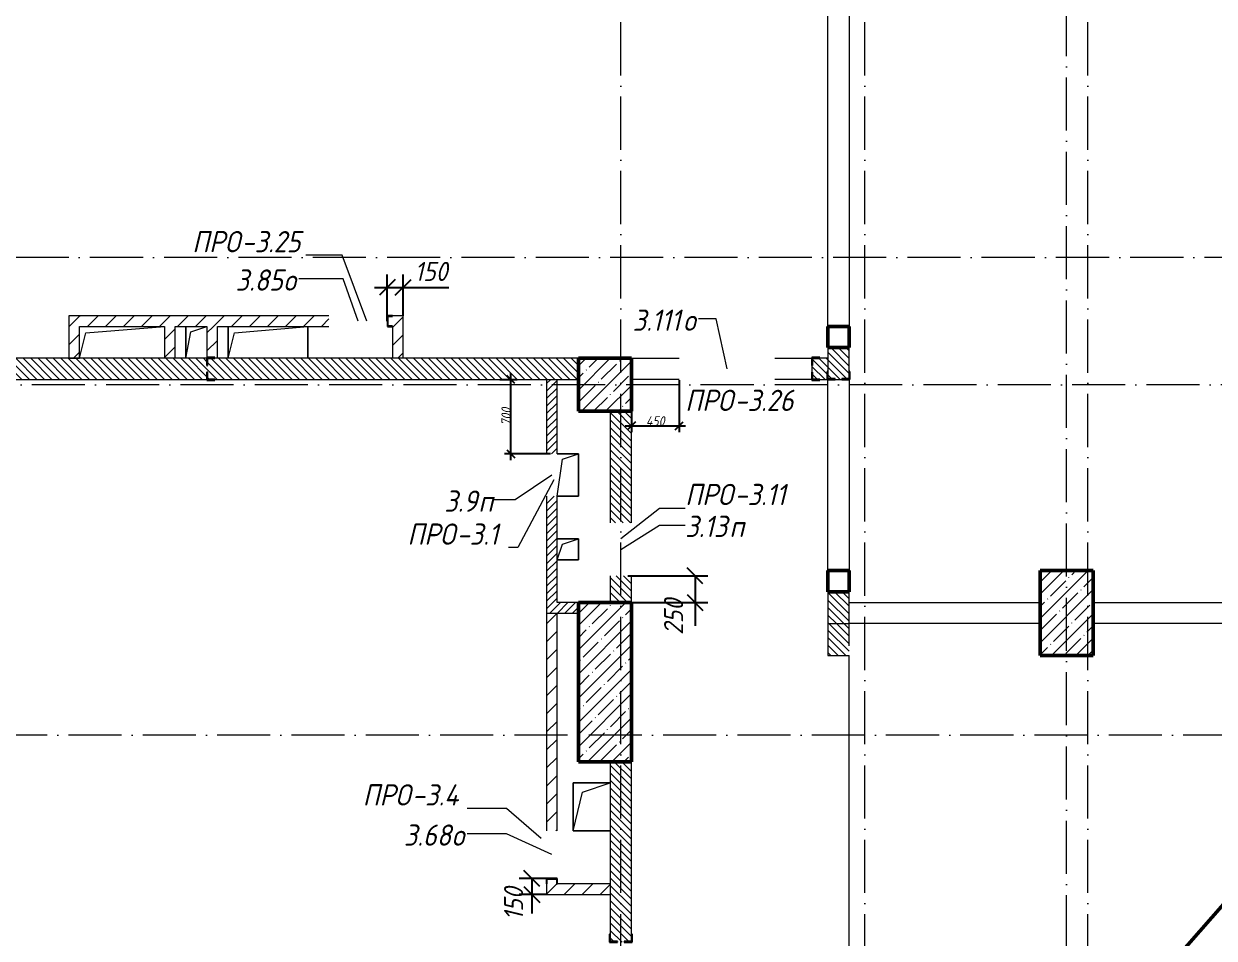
# Model space of a CAD drawing. Header units: millimetres. Extents: x -401725 to 250493, y 305116 to 802890.
# Drawn here: x 144510 to 155725, y 394911 to 403523 of the extents above; entities that cross this region are included whole.
import ezdxf

# ---------------------------------------------------------------- set-up
doc = ezdxf.new("R2010")
doc.units = ezdxf.units.MM
doc.linetypes.add('50_200_ШТРИХ_1Т_ш5_п1_п1_', pattern=[700, 500, -100, 0, -100])
for name, color, linetype, lineweight in [('A-____-____-DIMS', 7, 'Continuous', 9), ('A-DETL-____-OTLN-1', 7, 'Continuous', 50), ('A-FLOR-____-OTLN', 7, 'Continuous', 9), ('A-GENM-____-IDEN', 7, 'Continuous', 9), ('A-GENM-____-MCUT', 7, 'Continuous', 25), ('A-GENM-____-OTLN', 7, 'Continuous', 9), ('A-GENM-____-OTLN-1', 7, 'Continuous', 25), ('A-GLAZ-____-IDEN', 7, 'Continuous', 9), ('A-WALL-____-MCUT', 7, 'Continuous', 13), ('A-WALL-____-MCUT-1', 7, 'Continuous', 9), ('A-WALL-____-PATT-1', 7, 'Continuous', 9), ('A-WALL-FNSH-MCUT-1', 7, 'Continuous', 9), ('I-WALL-____-OTLN', 7, 'Continuous', 9), ('S-COLS-____-MCUT', 7, 'Continuous', 50), ('S-COLS-____-OTLN', 7, 'Continuous', 9), ('S-GRID-____-OTLN-1', 7, '50_200_ШТРИХ_1Т_ш5_п1_п1_', 9)]:
    doc.layers.add(name, color=color, linetype=linetype, lineweight=lineweight)
doc.styles.add('ISOCPEUR_I_10', font='isocpeui.ttf', dxfattribs={"width": 0.9, "height": 180})
doc.styles.add('ISOCPEUR_I_11', font='isocpeui.ttf', dxfattribs={"width": 0.9, "height": 200})
doc.styles.add('ISOCPEUR_I_7', font='isocpeui.ttf', dxfattribs={"width": 0.9, "height": 90})
doc.dimstyles.new('ISO-1_8_0_9К_СРЕДНИЙ_Кладочные_1', dxfattribs={"dimscale": 304.8, "dimtxt": 89.638306, "dimasz": 0.246063, "dimexe": 0.19685, "dimexo": 0, "dimgap": 0, "dimtad": 1, "dimdec": 3, "dimrnd": 0.001, "dimdsep": 46, "dimtxsty": 'ISOCPEUR_I_7', "dimblk1": 'OBLIQUE', "dimblk2": 'OBLIQUE', "dimsah": 1, "dimcen": 0.09, "dimdle": 0.19685, "dimazin": 0, "dimtfac": 1, "dimtdec": 4, "dimtix": 1, "dimtmove": 0, "dimatfit": 3, "dimfxl": 1, "dimtvp": 1, "dimtolj": 1, "dimtzin": 0, "dimarcsym": 2})
doc.dimstyles.new('ISO-1_8_0_9К_СРЕДНИЙ_Кладочные_3', dxfattribs={"dimscale": 304.8, "dimtxt": 179.276612, "dimasz": 0.492126, "dimexe": 0.393701, "dimexo": 0, "dimgap": 0, "dimtad": 1, "dimdec": 3, "dimrnd": 0.001, "dimdsep": 46, "dimtxsty": 'ISOCPEUR_I_10', "dimblk1": 'OBLIQUE', "dimblk2": 'OBLIQUE', "dimsah": 1, "dimcen": 0.09, "dimdle": 0.393701, "dimazin": 0, "dimtfac": 1, "dimtdec": 4, "dimtix": 1, "dimtmove": 0, "dimatfit": 3, "dimfxl": 1, "dimtvp": 1, "dimtolj": 1, "dimtzin": 0, "dimarcsym": 2})
pattern_1 = [(135, (144685.44, 323542.244), (-35.35534, -35.35534), [])]
pattern_2 = [(45, (144685.44, 323542.244), (-35.35534, 35.35534), [])]
pattern_3 = [(45, (144685.44, 323542.24), (-84.85281, 84.85281), [])]

# ---------------------------------------------------------------- blocks, each defined once
blk = doc.blocks.new('BSC_Колонна _Прямоугольная - 500х800-V10-АР1_План отверстий 3 этажа в осях 1-64_Ю-ЯЯ')
at = {"layer": 'S-COLS-____-OTLN'}
h = blk.add_hatch(dxfattribs=at)
h.set_pattern_fill('FP_14', color=256, style=0, pattern_type=2)
h.set_pattern_definition([(45, (-9650, -74431.04), (-114.04925, 114.04925), []), (45, (-9535.95, -74431.04), (-114.04925, 114.04925), [201.613, -40.323, 3.353, -36.97])])
h.paths.add_polyline_path([(-250, -400), (250, -400), (250, 400), (-250, 400)], flags=0)
at = {"layer": 'S-COLS-____-MCUT'}
for p, q in [((250, 400), (-250, 400)), ((-250, 400), (-250, -400)), ((250, -400), (250, 400)), ((-250, -400), (250, -400))]:
    blk.add_line(p, q, dxfattribs=at)
blk = doc.blocks.new('BSC_Колонна _Прямоугольная - 500х500-V27-АР1_План отверстий 3 этажа в осях 1-64_Ю-ЯЯ')
at = {"layer": 'S-COLS-____-OTLN'}
h = blk.add_hatch(dxfattribs=at)
h.set_pattern_fill('FP_34', color=256, style=0, pattern_type=2)
h.set_pattern_definition([(45, (-5300, -76581.04), (-114.04925, 114.04925), []), (45, (-5185.95, -76581.04), (-114.04925, 114.04925), [201.613, -40.323, 3.353, -36.97])])
h.paths.add_polyline_path([(-250, -250), (250, -250), (250, 250), (-250, 250)], flags=0)
at = {"layer": 'S-COLS-____-MCUT'}
for p, q in [((250, 250), (-250, 250)), ((-250, 250), (-250, -250)), ((250, -250), (250, 250)), ((-250, -250), (250, -250))]:
    blk.add_line(p, q, dxfattribs=at)
blk = doc.blocks.new('BSC_Колонна _Прямоугольная - 500х1500-25984399-АР1_План отверстий 3 этажа в осях 1-64_Ю-ЯЯ')
at = {"layer": 'S-COLS-____-OTLN'}
h = blk.add_hatch(dxfattribs=at)
h.set_pattern_fill('FP_152', color=256, style=0, pattern_type=2)
h.set_pattern_definition([(45, (-5300, -73781.04), (-114.04925, 114.04925), []), (45, (-5185.95, -73781.04), (-114.04925, 114.04925), [201.613, -40.323, 3.353, -36.97])])
h.paths.add_polyline_path([(-250, -750), (250, -750), (250, 750), (-250, 750), (-250, -413)], flags=0)
at = {"layer": 'S-COLS-____-MCUT'}
for p, q in [((250, 750), (-250, 750)), ((-250, 750), (-250, -750)), ((250, -750), (250, 750)), ((-250, -750), (250, -750))]:
    blk.add_line(p, q, dxfattribs=at)
blk = doc.blocks.new('Фахверк_СКБ_Уголок - 200_3550-28187522-АР1_План отверстий 3 этажа в осях 1-64_Ю-ЯЯ')
at = {"layer": 'A-GENM-____-MCUT'}
for p, q in [((125, 156), (50, 156)), ((50, 156), (50, 150)), ((50, 150), (119, 150)), ((119, 150), (119, 81)), ((125, 81), (125, 156)), ((119, 81), (125, 81)), ((125, 19), (119, 19)), ((119, 19), (119, -50)), ((125, -56), (125, 19)), ((119, -50), (50, -50)), ((50, -50), (50, -56)), ((50, -56), (125, -56))]:
    blk.add_line(p, q, dxfattribs=at)
blk = doc.blocks.new('Фахверк_СКБ_Уголок - 200_3550_зеркало-28264001-АР1_План отверстий 3 этажа в осях 1-64_Ю-ЯЯ')
at = {"layer": 'A-GENM-____-MCUT'}
for p, q in [((200, 156), (125, 156)), ((125, 156), (125, 81)), ((131, 81), (131, 150)), ((131, 150), (200, 150)), ((200, 150), (200, 156)), ((125, 81), (131, 81)), ((131, 19), (125, 19)), ((125, 19), (125, -56)), ((131, -50), (131, 19)), ((125, -56), (200, -56)), ((200, -50), (131, -50)), ((200, -56), (200, -50))]:
    blk.add_line(p, q, dxfattribs=at)
blk = doc.blocks.new('АР_Перемычка - АР_Перемычка-28586037-АР1_План отверстий 3 этажа в осях 1-64_Ю-ЯЯ')
at = {"layer": 'A-GENM-____-OTLN'}
blk.add_line((-250, -100), (-243, -100), dxfattribs=at)
blk = doc.blocks.new('154_Стойка_СКБ_Уголок - СМ-2480_200-28346303-АР1_План отверстий 3 этажа в осях 1-64_Ю-ЯЯ')
at = {"layer": 'A-GENM-____-MCUT'}
for p, q in [((125, 156), (125, 81)), ((200, 156), (125, 156)), ((131, 81), (131, 150)), ((131, 150), (200, 150)), ((200, 150), (200, 156)), ((125, 81), (131, 81)), ((131, 19), (125, 19)), ((125, 19), (125, -56)), ((131, -50), (131, 19)), ((125, -56), (200, -56)), ((200, -50), (131, -50)), ((200, -56), (200, -50))]:
    blk.add_line(p, q, dxfattribs=at)
blk = doc.blocks.new('AR_Отверстие прямоугольное _в плите_ - AR_Отверстие прямоугольное _в плите_-30458127-АР1_План отверстий 3 этажа в осях 1-64_Ю-ЯЯ')
at = {"layer": 'A-GENM-____-OTLN'}
for p, q in [((100, 100), (-100, 100)), ((-100, -100), (-50, 50)), ((-50, 50), (100, 100)), ((100, -100), (100, 100)), ((-100, -100), (100, -100))]:
    blk.add_line(p, q, dxfattribs=at)
blk = doc.blocks.new('AR_Отверстие прямоугольное _в плите_ - AR_Отверстие прямоугольное _в плите_-30229368-АР1_План отверстий 3 этажа в осях 1-64_Ю-ЯЯ')
at = {"layer": 'A-GENM-____-OTLN'}
for p, q in [((100, 200), (-100, 200)), ((-100, -200), (-50, 150)), ((-50, 150), (100, 200)), ((100, -200), (100, 200)), ((-100, -200), (100, -200))]:
    blk.add_line(p, q, dxfattribs=at)
blk = doc.blocks.new('AR_Отверстие прямоугольное _в плите_ - AR_Отверстие прямоугольное _в плите_-30552623-АР1_План отверстий 3 этажа в осях 1-64_Ю-ЯЯ')
at = {"layer": 'A-GENM-____-OTLN'}
for p, q in [((-340, 90), (400, 150)), ((-400, -150), (-340, 90))]:
    blk.add_line(p, q, dxfattribs=at)
blk = doc.blocks.new('AR_Отверстие прямоугольное _в плите_ - AR_Отверстие прямоугольное _в плите_-30512088-АР1_План отверстий 3 этажа в осях 1-64_Ю-ЯЯ')
at = {"layer": 'A-GENM-____-OTLN'}
for p, q in [((-100, 150), (-100, -150)), ((-50, 100), (100, 150)), ((-100, -150), (-50, 100))]:
    blk.add_line(p, q, dxfattribs=at)
blk = doc.blocks.new('AR_Отверстие прямоугольное _в плите_ - AR_Отверстие прямоугольное _в плите_-30552631-АР1_План отверстий 3 этажа в осях 1-64_Ю-ЯЯ')
at = {"layer": 'A-GENM-____-OTLN'}
for p, q in [((-375, 150), (-375, -150)), ((-315, 90), (375, 150)), ((375, -150), (375, 150)), ((-375, -150), (-315, 90))]:
    blk.add_line(p, q, dxfattribs=at)
blk = doc.blocks.new('AR_Отверстие прямоугольное _в плите_ - AR_Отверстие прямоугольное _в плите_-30553107-АР1_План отверстий 3 этажа в осях 1-64_Ю-ЯЯ')
at = {"layer": 'A-GENM-____-OTLN'}
for p, q in [((175, 225), (-175, 225)), ((-175, 225), (-175, -225)), ((-87, 138), (175, 225)), ((-175, -225), (-87, 138)), ((-175, -225), (175, -225))]:
    blk.add_line(p, q, dxfattribs=at)
blk = doc.blocks.new('BSC_Колонна _Прямоугольная1 - 200х200 _металл_-35216022-АР1_План отверстий 3 этажа в осях 1-64_Ю-ЯЯ')
at = {"layer": 'S-COLS-____-MCUT'}
for p, q in [((100, 100), (-100, 100)), ((-100, 100), (-100, -100)), ((100, -100), (100, 100)), ((-100, -100), (100, -100))]:
    blk.add_line(p, q, dxfattribs=at)
blk = doc.blocks.new('Фахверк_СКБ_Уголок - 200_3960-28268576-АР1_План отверстий 3 этажа в осях 1-64_Ю-ЯЯ')
at = {"layer": 'A-GENM-____-MCUT'}
for p, q in [((200, 156), (125, 156)), ((125, 156), (125, 81)), ((131, 81), (131, 150)), ((131, 150), (200, 150)), ((200, 150), (200, 156)), ((125, 81), (131, 81)), ((131, 19), (125, 19)), ((125, 19), (125, -56)), ((131, -50), (131, 19)), ((125, -56), (200, -56)), ((200, -50), (131, -50)), ((200, -56), (200, -50))]:
    blk.add_line(p, q, dxfattribs=at)
blk = doc.blocks.new('154_Фахверк_СКБ_Швеллер - Тип_100_3960_зеркало-28515619-АР1_План отверстий 3 этажа в осях 1-64_Ю-ЯЯ')
at = {"layer": 'A-GENM-____-MCUT'}
for p, q in [((175, 50), (125, 50)), ((125, 50), (125, -50)), ((128, 47), (175, 47)), ((128, -47), (128, 47)), ((175, 47), (175, 50)), ((125, -50), (175, -50)), ((175, -47), (128, -47)), ((175, -50), (175, -47))]:
    blk.add_line(p, q, dxfattribs=at)
blk = doc.blocks.new('_Oblique')
at = {"color": 0, "linetype": 'ByBlock', "lineweight": -2}
blk.add_line((-0.5, -0.5), (0.5, 0.5), dxfattribs=at)
blk = doc.blocks.new('*D9629')
at = {"layer": 'A-____-____-DIMS', "color": 0, "lineweight": -2, "transparency": 16777216}
for p, q in [((148994, 400173), (149160, 400173)), ((149100, 399413), (149100, 400233)), ((149472, 399473), (149040, 399473))]:
    blk.add_line(p, q, dxfattribs=at)
at = {"layer": 'Defpoints', "color": 0, "transparency": 16777216}
for p in [(148994, 400173), (149100, 400173), (149472, 399473)]:
    blk.add_point(p, dxfattribs=at)
at = {"layer": 'A-____-____-DIMS', "color": 0, "lineweight": -2, "transparency": 16777216, "xscale": 75, "yscale": 75, "zscale": 75}
for p, rotation in [((149100, 400173), 90), ((149100, 399473), 270)]:
    blk.add_blockref('_Oblique', p, dxfattribs=dict(at, rotation=rotation))
at = {"layer": 'A-____-____-DIMS', "color": 0, "transparency": 16777216, "insert": (149055, 399823), "char_height": 90, "width": 409.58, "attachment_point": 5, "rotation": 90, "style": 'ISOCPEUR_I_7'}
blk.add_mtext('\\A1;700', dxfattribs=at)
blk = doc.blocks.new('*D9630')
at = {"layer": 'A-____-____-DIMS', "color": 0, "lineweight": -2, "transparency": 16777216}
for p, q in [((150201, 398323), (150954, 398323)), ((150834, 398323), (150834, 397953)), ((150235, 398073), (150954, 398073)), ((150834, 398073), (150834, 397852))]:
    blk.add_line(p, q, dxfattribs=at)
at = {"layer": 'Defpoints', "color": 0, "transparency": 16777216}
for p in [(150201, 398323), (150834, 398323), (150235, 398073)]:
    blk.add_point(p, dxfattribs=at)
at = {"layer": 'A-____-____-DIMS', "color": 0, "lineweight": -2, "transparency": 16777216, "xscale": 150, "yscale": 150, "zscale": 150}
for p, rotation in [((150834, 398323), 90), ((150834, 398073), 270)]:
    blk.add_blockref('_Oblique', p, dxfattribs=dict(at, rotation=rotation))
at = {"layer": 'A-____-____-DIMS', "color": 0, "transparency": 16777216, "insert": (150542, 397767), "char_height": 180, "width": 409.58, "attachment_point": 1, "rotation": 90, "line_spacing_factor": 1.149209, "style": 'ISOCPEUR_I_10'}
blk.add_mtext('\\A1;250', dxfattribs=at)
blk = doc.blocks.new('*D9708')
at = {"layer": 'A-____-____-DIMS', "color": 0, "lineweight": -2, "transparency": 16777216}
for p, q in [((150685, 400167), (150685, 399677)), ((150235, 399873), (150235, 399677)), ((150175, 399737), (150745, 399737))]:
    blk.add_line(p, q, dxfattribs=at)
at = {"layer": 'Defpoints', "color": 0, "transparency": 16777216}
for p in [(150685, 400167), (150235, 399873), (150685, 399737)]:
    blk.add_point(p, dxfattribs=at)
at = {"layer": 'A-____-____-DIMS', "color": 0, "lineweight": -2, "transparency": 16777216, "xscale": 75, "yscale": 75, "zscale": 75, "rotation": 180}
blk.add_blockref('_Oblique', (150235, 399737), dxfattribs=at)
at = {"layer": 'A-____-____-DIMS', "color": 0, "lineweight": -2, "transparency": 16777216, "xscale": 75, "yscale": 75, "zscale": 75}
blk.add_blockref('_Oblique', (150685, 399737), dxfattribs=at)
at = {"layer": 'A-____-____-DIMS', "color": 0, "transparency": 16777216, "insert": (150460, 399782), "char_height": 90, "width": 426.13, "attachment_point": 5, "style": 'ISOCPEUR_I_7'}
blk.add_mtext('\\A1;450', dxfattribs=at)
blk = doc.blocks.new('*D9610')
at = {"layer": 'A-____-____-DIMS', "color": 0, "lineweight": -2, "transparency": 16777216}
for p, q in [((147935, 400721), (147935, 401161)), ((148085, 400773), (148085, 401161)), ((147815, 401041), (148085, 401041)), ((148085, 401041), (148516, 401041))]:
    blk.add_line(p, q, dxfattribs=at)
at = {"layer": 'Defpoints', "color": 0, "transparency": 16777216}
for p in [(148085, 401041), (147935, 400721), (148085, 400773)]:
    blk.add_point(p, dxfattribs=at)
at = {"layer": 'A-____-____-DIMS', "color": 0, "lineweight": -2, "transparency": 16777216, "xscale": 150, "yscale": 150, "zscale": 150, "rotation": 180}
blk.add_blockref('_Oblique', (147935, 401041), dxfattribs=at)
at = {"layer": 'A-____-____-DIMS', "color": 0, "lineweight": -2, "transparency": 16777216, "xscale": 150, "yscale": 150, "zscale": 150}
blk.add_blockref('_Oblique', (148085, 401041), dxfattribs=at)
at = {"layer": 'A-____-____-DIMS', "color": 0, "transparency": 16777216, "insert": (148192, 401281), "char_height": 180, "width": 368.21, "attachment_point": 1, "line_spacing_factor": 1.149209, "style": 'ISOCPEUR_I_10'}
blk.add_mtext('\\A1;150', dxfattribs=at)
blk = doc.blocks.new('*D9611')
at = {"layer": 'A-____-____-DIMS', "color": 0, "lineweight": -2, "transparency": 16777216}
for p, q in [((149496, 395473), (149176, 395473)), ((149296, 395473), (149296, 395203)), ((149435, 395323), (149176, 395323)), ((149296, 395323), (149296, 395143))]:
    blk.add_line(p, q, dxfattribs=at)
at = {"layer": 'Defpoints', "color": 0, "transparency": 16777216}
for p in [(149296, 395473), (149496, 395473), (149435, 395323)]:
    blk.add_point(p, dxfattribs=at)
at = {"layer": 'A-____-____-DIMS', "color": 0, "lineweight": -2, "transparency": 16777216, "xscale": 150, "yscale": 150, "zscale": 150}
for p, rotation in [((149296, 395473), 90), ((149296, 395323), 270)]:
    blk.add_blockref('_Oblique', p, dxfattribs=dict(at, rotation=rotation))
at = {"layer": 'A-____-____-DIMS', "color": 0, "transparency": 16777216, "insert": (149035, 395079), "char_height": 180, "width": 368.21, "attachment_point": 1, "rotation": 90, "line_spacing_factor": 1.149209, "style": 'ISOCPEUR_I_10'}
blk.add_mtext('\\A1;150', dxfattribs=at)

msp = doc.modelspace()

# ---------------------------------------------------------------- hatches: boundary and pattern name
at = {"layer": 'A-WALL-____-PATT-1'}
h = msp.add_hatch(dxfattribs=at)
h.set_pattern_fill('FP_7', color=256, style=0, pattern_type=2)
h.set_pattern_definition(pattern_3)
h.paths.add_polyline_path([(145035.4376, 400373.2863), (145035.4376, 400773.2863), (144935.4376, 400773.2863), (144935.4376, 400373.2863)], flags=0)
h = msp.add_hatch(dxfattribs=at)
h.set_pattern_fill('FP_7', color=256, style=0, pattern_type=2)
h.set_pattern_definition(pattern_3)
h.paths.add_polyline_path([(146235.4376, 400673.2863), (147385.4376, 400673.2863), (147385.4376, 400773.2863), (145035.4376, 400773.2863), (145035.4376, 400673.2863), (145935.4376, 400673.2863)], flags=0)
h.paths.add_polyline_path([(148085.4376, 400673.2863), (148085.4376, 400773.2863), (147985.4376, 400773.2863), (147985.4376, 400770.2863), (147938.4376, 400770.2863), (147938.4376, 400676.2863), (147985.4376, 400676.2863), (147985.4376, 400673.2863)], flags=0)
h = msp.add_hatch(dxfattribs=at)
h.set_pattern_fill('FP_7', color=256, style=0, pattern_type=2)
h.set_pattern_definition(pattern_3)
h.paths.add_polyline_path([(145935.4376, 400373.2863), (145935.4376, 400673.2863), (145835.4376, 400673.2863), (145835.4376, 400373.2863)], flags=0)
h = msp.add_hatch(dxfattribs=at)
h.set_pattern_fill('FP_7', color=256, style=0, pattern_type=2)
h.set_pattern_definition(pattern_3)
h.paths.add_polyline_path([(146310.4376, 400373.2863), (146335.4376, 400373.2863), (146335.4376, 400673.2863), (146235.4376, 400673.2863), (146235.4376, 400379.2863), (146310.4376, 400379.2863)], flags=0)
h = msp.add_hatch(dxfattribs=at)
h.set_pattern_fill('FP_7', color=256, style=0, pattern_type=2)
h.set_pattern_definition(pattern_3)
h.paths.add_polyline_path([(148085.4376, 400373.2863), (148085.4376, 400673.2863), (147985.4376, 400673.2863), (147985.4376, 400373.2863)], flags=0)
h = msp.add_hatch(dxfattribs=at)
h.set_pattern_fill('FP_9', color=256, style=0, pattern_type=2)
h.set_pattern_definition(pattern_1)
h.paths.add_polyline_path([(149735.4376, 400173.2863), (149735.4376, 400373.2863), (146241.4376, 400373.2863), (146241.4376, 400304.2863), (146235.4376, 400304.2863), (146235.4376, 400373.2863), (142735.4376, 400373.2863), (142735.4376, 400173.2863), (146235.4376, 400173.2863), (146235.4376, 400242.2863), (146241.4376, 400242.2863), (146241.4376, 400173.2863), (148206.3402, 400173.2863)], flags=0)
h = msp.add_hatch(dxfattribs=at)
h.set_pattern_fill('FP_9', color=256, style=0, pattern_type=2)
h.set_pattern_definition(pattern_1)
h.paths.add_polyline_path([(152079.4376, 400173.2863), (152079.4376, 400248.2863), (152085.4376, 400248.2863), (152085.4376, 400373.2863), (151941.4376, 400373.2863), (151941.4376, 400304.2863), (151935.4376, 400304.2863), (151935.4376, 400242.2863), (151941.4376, 400242.2863), (151941.4376, 400173.2863), (152010.4376, 400173.2863)], flags=0)
h = msp.add_hatch(dxfattribs=at)
h.set_pattern_fill('FP_9', color=256, style=0, pattern_type=2)
h.set_pattern_definition(pattern_1)
h.paths.add_polyline_path([(152216.4376, 400173.2863), (152216.4376, 400179.2863), (152285.4376, 400179.2863), (152285.4376, 400473.2863), (152085.4376, 400473.2863), (152085.4376, 400179.2863), (152154.4376, 400179.2863), (152154.4376, 400173.2863)], flags=0)
h = msp.add_hatch(dxfattribs=at)
h.set_pattern_fill('FP_8', color=256, style=0, pattern_type=2)
h.set_pattern_definition(pattern_2)
h.paths.add_polyline_path([(149535.4376, 397973.2863), (149535.4376, 399073.2863), (149435.4376, 399073.2863), (149435.4376, 397973.2863)], flags=0)
h.paths.add_polyline_path([(149435.4376, 399473.2863), (149535.4376, 399473.2863), (149535.4376, 400173.2863), (149435.4376, 400173.2863)], flags=0)
h = msp.add_hatch(dxfattribs=at)
h.set_pattern_fill('FP_9', color=256, style=0, pattern_type=2)
h.set_pattern_definition(pattern_1)
h.paths.add_polyline_path([(150035.4376, 398073.2863), (150235.4376, 398073.2863), (150235.4376, 398323.2863), (150035.4376, 398323.2863)], flags=0)
h.paths.add_polyline_path([(150035.4376, 398823.2863), (150235.4376, 398823.2863), (150235.4376, 399873.2863), (150035.4376, 399873.2863)], flags=0)
h = msp.add_hatch(dxfattribs=at)
h.set_pattern_fill('FP_9', color=256, style=0, pattern_type=2)
h.set_pattern_definition(pattern_1)
h.paths.add_polyline_path([(152285.4376, 397873.2863), (152285.4376, 398173.2863), (152085.4376, 398173.2863), (152085.4376, 397873.2863)], flags=0)
h = msp.add_hatch(dxfattribs=at)
h.set_pattern_fill('FP_8', color=256, style=0, pattern_type=2)
h.set_pattern_definition(pattern_2)
h.paths.add_polyline_path([(149735.4376, 397973.2863), (149735.4376, 398073.2863), (149535.4376, 398073.2863), (149535.4376, 397973.2863)], flags=0)
h = msp.add_hatch(dxfattribs=at)
h.set_pattern_fill('FP_7', color=256, style=0, pattern_type=2)
h.set_pattern_definition(pattern_3)
h.paths.add_polyline_path([(149532.4376, 395423.2863), (149532.4376, 395470.2863), (149438.4376, 395470.2863), (149438.4376, 395423.2863), (149485.4376, 395423.2863)], flags=0)
h.paths.add_polyline_path([(149535.4376, 395923.2863), (149535.4376, 397973.2863), (149435.4376, 397973.2863), (149435.4376, 395923.2863)], flags=0)
h = msp.add_hatch(dxfattribs=at)
h.set_pattern_fill('FP_9', color=256, style=0, pattern_type=2)
h.set_pattern_definition(pattern_1)
h.paths.add_polyline_path([(152285.4376, 391023.2863), (152285.4376, 391823.2863), (152085.4376, 391823.2863), (152085.4376, 391023.2863)], flags=0)
h.paths.add_polyline_path([(152285.4376, 397573.2863), (152285.4376, 397873.2863), (152085.4376, 397873.2863), (152085.4376, 397573.2863)], flags=0)
h = msp.add_hatch(dxfattribs=at)
h.set_pattern_fill('FP_9', color=256, style=0, pattern_type=2)
h.set_pattern_definition(pattern_1)
h.paths.add_polyline_path([(150235.4376, 393523.2863), (150235.4376, 393967.2863), (150166.4376, 393967.2863), (150166.4376, 393973.2863), (150104.4376, 393973.2863), (150104.4376, 393967.2863), (150035.4376, 393967.2863), (150035.4376, 393523.2863)], flags=0)
h.paths.add_polyline_path([(150166.4376, 394873.2863), (150166.4376, 394879.2863), (150235.4376, 394879.2863), (150235.4376, 396573.2863), (150035.4376, 396573.2863), (150035.4376, 394879.2863), (150104.4376, 394879.2863), (150104.4376, 394873.2863)], flags=0)
h = msp.add_hatch(dxfattribs=at)
h.set_pattern_fill('FP_7', color=256, style=0, pattern_type=2)
h.set_pattern_definition(pattern_3)
h.paths.add_polyline_path([(150035.4376, 395323.2863), (150035.4376, 395423.2863), (149435.4376, 395423.2863), (149435.4376, 395323.2863), (149973.8045, 395323.2863)], flags=0)

# ---------------------------------------------------------------- linework, layer by layer
at = {"layer": 'A-DETL-____-OTLN-1'}
msp.add_line((152285.4376, 391223.2863), (157257.4376, 396873.2863), dxfattribs=at)
at = {"layer": 'A-FLOR-____-OTLN'}
for p, q in [((146035.4376, 400373.2863), (146035.4376, 400673.2863)), ((146435.4376, 400373.2863), (146435.4376, 400673.2863)), ((147185.4376, 400673.2863), (147185.4376, 400373.2863)), ((149535.4376, 399473.2863), (149735.4376, 399473.2863)), ((149735.4376, 399473.2863), (149735.4376, 399073.2863)), ((149735.4376, 399073.2863), (149535.4376, 399073.2863)), ((149535.4376, 398673.2863), (149735.4376, 398673.2863)), ((149735.4376, 398673.2863), (149735.4376, 398473.2863)), ((149735.4376, 398473.2863), (149535.4376, 398473.2863)), ((152285.4376, 391823.2863), (152285.4376, 397573.2863)), ((149685.4376, 396373.2863), (150035.4376, 396373.2863)), ((149685.4376, 395923.2863), (149685.4376, 396373.2863)), ((150035.4376, 395923.2863), (149685.4376, 395923.2863))]:
    msp.add_line(p, q, dxfattribs=at)
at = {"layer": 'A-GENM-____-IDEN'}
for p, q in [((147510.4376, 401344.0915), (147168.9341, 401344.0915)), ((147742.7715, 400723.2863), (147510.4376, 401344.0915)), ((149505.2155, 399228.1552), (149164.1333, 398589.555)), ((150135.4376, 398676.3124), (150497.9101, 398962.6771)), ((150497.9101, 398962.6771), (150741.5064, 398962.6771)), ((149164.1333, 398589.555), (149077.2131, 398589.555)), ((149056.5955, 396133.1022), (148686.1431, 396133.1022)), ((149385.4376, 395848.2863), (149056.5955, 396133.1022))]:
    msp.add_line(p, q, dxfattribs=at)
at = {"layer": 'A-GLAZ-____-IDEN'}
for p, q in [((147520.2593, 401122.2408), (147100.5354, 401122.2408)), ((147660.4376, 400723.2863), (147520.2593, 401122.2408)), ((151033.1587, 400744.0103), (150865.8612, 400744.0103)), ((151135.4376, 400273.2863), (151033.1587, 400744.0103)), ((149485.4376, 399273.2863), (149139.1119, 399039.838)), ((149139.1119, 399039.838), (148935.4376, 399039.838)), ((150135.4376, 398573.2863), (150497.9101, 398801.8768)), ((150497.9101, 398801.8768), (150741.5064, 398801.8768)), ((149056.5955, 395894.0668), (148686.1431, 395894.0668)), ((149485.4376, 395698.2863), (149056.5955, 395894.0668))]:
    msp.add_line(p, q, dxfattribs=at)
at = {"layer": 'A-WALL-____-MCUT'}
for p, q in [((146235.4376, 400373.2863), (142735.4376, 400373.2863)), ((149735.4376, 400373.2863), (146310.4376, 400373.2863)), ((152085.4376, 400373.2863), (152010.4376, 400373.2863)), ((152085.4376, 400473.2863), (152085.4376, 400248.2863)), ((152285.4376, 400248.2863), (152285.4376, 400473.2863)), ((151935.4376, 400304.2863), (151935.4376, 400242.2863)), ((142735.4376, 400173.2863), (146235.4376, 400173.2863)), ((146310.4376, 400173.2863), (149735.4376, 400173.2863)), ((152010.4376, 400173.2863), (152079.4376, 400173.2863)), ((152154.4376, 400173.2863), (152216.4376, 400173.2863)), ((150035.4376, 399873.2863), (150035.4376, 398823.2863)), ((150235.4376, 398823.2863), (150235.4376, 399873.2863)), ((150035.4376, 398323.2863), (150035.4376, 398073.2863)), ((150235.4376, 398073.2863), (150235.4376, 398323.2863)), ((152085.4376, 398173.2863), (152085.4376, 397573.2863)), ((152285.4376, 397663.2863), (152285.4376, 398173.2863)), ((152085.4376, 397873.2863), (152285.4376, 397873.2863)), ((152085.4376, 397573.2863), (152285.4376, 397573.2863)), ((150035.4376, 396573.2863), (150035.4376, 394948.2863)), ((150235.4376, 394948.2863), (150235.4376, 396573.2863))]:
    msp.add_line(p, q, dxfattribs=at)
at = {"layer": 'A-WALL-____-MCUT-1'}
msp.add_line((149435.4376, 397973.2863), (149535.4376, 397973.2863), dxfattribs=at)
at = {"layer": 'A-WALL-FNSH-MCUT-1'}
for p, q in [((144935.4376, 400773.2863), (144935.4376, 400373.2863)), ((147385.4376, 400773.2863), (144935.4376, 400773.2863)), ((148085.4376, 400773.2863), (147985.4376, 400773.2863)), ((148085.4376, 400373.2863), (148085.4376, 400773.2863)), ((145035.4376, 400373.2863), (145035.4376, 400673.2863)), ((145035.4376, 400673.2863), (145835.4376, 400673.2863)), ((145835.4376, 400673.2863), (145835.4376, 400373.2863)), ((145935.4376, 400673.2863), (146235.4376, 400673.2863)), ((145935.4376, 400373.2863), (145935.4376, 400673.2863)), ((146235.4376, 400673.2863), (146235.4376, 400379.2863)), ((146335.4376, 400673.2863), (147385.4376, 400673.2863)), ((146335.4376, 400373.2863), (146335.4376, 400673.2863)), ((147985.4376, 400673.2863), (147985.4376, 400373.2863)), ((144935.4376, 400373.2863), (145035.4376, 400373.2863)), ((149435.4376, 400173.2863), (149435.4376, 399473.2863)), ((149535.4376, 399473.2863), (149535.4376, 400173.2863)), ((149435.4376, 399073.2863), (149435.4376, 395923.2863)), ((149535.4376, 398073.2863), (149535.4376, 399073.2863)), ((149735.4376, 398073.2863), (149535.4376, 398073.2863)), ((149535.4376, 397973.2863), (149735.4376, 397973.2863)), ((149535.4376, 395923.2863), (149535.4376, 397973.2863)), ((149435.4376, 395423.2863), (149435.4376, 395323.2863)), ((150035.4376, 395423.2863), (149535.4376, 395423.2863)), ((149435.4376, 395323.2863), (150035.4376, 395323.2863))]:
    msp.add_line(p, q, dxfattribs=at)
at = {"layer": 'I-WALL-____-OTLN'}
for p, q in [((152085.4376, 400673.2863), (152085.4376, 406123.2863)), ((152285.4376, 406123.2863), (152285.4376, 400673.2863)), ((150235.4376, 400373.2863), (150685.4376, 400373.2863)), ((151585.4376, 400373.2863), (151935.4376, 400373.2863)), ((150685.4376, 400173.2863), (150235.4376, 400173.2863)), ((151935.4376, 400173.2863), (151585.4376, 400173.2863)), ((152085.4376, 398373.2863), (152085.4376, 400173.2863)), ((152285.4376, 400173.2863), (152285.4376, 398373.2863)), ((152285.4376, 398073.2863), (154085.4376, 398073.2863)), ((154585.4376, 398073.2863), (156785.4376, 398073.2863)), ((154085.4376, 397873.2863), (152285.4376, 397873.2863)), ((156785.4376, 397873.2863), (154585.4376, 397873.2863))]:
    msp.add_line(p, q, dxfattribs=at)
at = {"layer": 'S-GRID-____-OTLN-1'}
for p, q in [((150135.4376, 376433.8321), (150135.4376, 414435.0957)), ((152435.4376, 376433.8321), (152435.4376, 414435.0957)), ((154335.4376, 376613.9415), (154335.4376, 414435.0957)), ((154535.4376, 376433.8321), (154535.4376, 414170.8458)), ((191840.0354, 401323.2863), (140016.6674, 401323.2863)), ((177290.4376, 400123.2863), (140016.6674, 400123.2863)), ((169235.4376, 396823.2863), (140016.6674, 396823.2863))]:
    msp.add_line(p, q, dxfattribs=at)

# ---------------------------------------------------------------- block references
at = {"layer": 'A-GENM-____-OTLN'}
for name, p in [('AR_Отверстие прямоугольное _в плите_ - AR_Отверстие прямоугольное _в плите_-30552623-АР1_План отверстий 3 этажа в осях 1-64_Ю-ЯЯ', (145435.4376, 400523.2863)), ('AR_Отверстие прямоугольное _в плите_ - AR_Отверстие прямоугольное _в плите_-30512088-АР1_План отверстий 3 этажа в осях 1-64_Ю-ЯЯ', (146135.4376, 400523.2863)), ('AR_Отверстие прямоугольное _в плите_ - AR_Отверстие прямоугольное _в плите_-30552631-АР1_План отверстий 3 этажа в осях 1-64_Ю-ЯЯ', (146810.4376, 400523.2863)), ('AR_Отверстие прямоугольное _в плите_ - AR_Отверстие прямоугольное _в плите_-30229368-АР1_План отверстий 3 этажа в осях 1-64_Ю-ЯЯ', (149635.4376, 399273.2863)), ('AR_Отверстие прямоугольное _в плите_ - AR_Отверстие прямоугольное _в плите_-30458127-АР1_План отверстий 3 этажа в осях 1-64_Ю-ЯЯ', (149635.4376, 398573.2863)), ('AR_Отверстие прямоугольное _в плите_ - AR_Отверстие прямоугольное _в плите_-30553107-АР1_План отверстий 3 этажа в осях 1-64_Ю-ЯЯ', (149860.4376, 396148.2863))]:
    msp.add_blockref(name, p, dxfattribs=at)
at = {"layer": 'A-GENM-____-OTLN', "rotation": 269.9999999999999}
msp.add_blockref('АР_Перемычка - АР_Перемычка-28586037-АР1_План отверстий 3 этажа в осях 1-64_Ю-ЯЯ', (150135.4376, 394873.2863), dxfattribs=at)
at = {"layer": 'A-GENM-____-OTLN-1'}
for name, p in [('154_Фахверк_СКБ_Швеллер - Тип_100_3960_зеркало-28515619-АР1_План отверстий 3 этажа в осях 1-64_Ю-ЯЯ', (147810.4376, 400723.2863)), ('Фахверк_СКБ_Уголок - 200_3550_зеркало-28264001-АР1_План отверстий 3 этажа в осях 1-64_Ю-ЯЯ', (151810.4376, 400223.2863))]:
    msp.add_blockref(name, p, dxfattribs=at)
for name, p, rotation in [('Фахверк_СКБ_Уголок - 200_3550-28187522-АР1_План отверстий 3 этажа в осях 1-64_Ю-ЯЯ', (146360.4376, 400323.2863), 180), ('Фахверк_СКБ_Уголок - 200_3960-28268576-АР1_План отверстий 3 этажа в осях 1-64_Ю-ЯЯ', (152235.4376, 400048.2863), 89.99999999999991), ('154_Фахверк_СКБ_Швеллер - Тип_100_3960_зеркало-28515619-АР1_План отверстий 3 этажа в осях 1-64_Ю-ЯЯ', (149485.4376, 395598.2863), 269.9999999999999), ('154_Стойка_СКБ_Уголок - СМ-2480_200-28346303-АР1_План отверстий 3 этажа в осях 1-64_Ю-ЯЯ', (150185.4376, 394748.2863), 89.99999999999991)]:
    msp.add_blockref(name, p, dxfattribs=dict(at, rotation=rotation))
at = {"layer": 'S-COLS-____-OTLN', "rotation": 270.0000000000001}
for p in [(152185.4376, 400573.2863), (152185.4376, 398273.2863)]:
    msp.add_blockref('BSC_Колонна _Прямоугольная1 - 200х200 _металл_-35216022-АР1_План отверстий 3 этажа в осях 1-64_Ю-ЯЯ', p, dxfattribs=at)
at = {"layer": 'S-COLS-____-OTLN'}
for name, p in [('BSC_Колонна _Прямоугольная - 500х500-V27-АР1_План отверстий 3 этажа в осях 1-64_Ю-ЯЯ', (149985.4376, 400123.2863)), ('BSC_Колонна _Прямоугольная - 500х800-V10-АР1_План отверстий 3 этажа в осях 1-64_Ю-ЯЯ', (154335.4376, 397973.2863)), ('BSC_Колонна _Прямоугольная - 500х1500-25984399-АР1_План отверстий 3 этажа в осях 1-64_Ю-ЯЯ', (149985.4376, 397323.2863))]:
    msp.add_blockref(name, p, dxfattribs=at)

# ---------------------------------------------------------------- texts
at = {"layer": 'A-GENM-____-IDEN', "char_height": 200, "attachment_point": 1, "style": 'ISOCPEUR_I_11'}
for s, insert, width in [('ПРО', (146097.1714, 401571.2076), 562.784625), ('-3.25', (146561.5152, 401571.2076), 707.088375), ('ПРО', (150741.5064, 400076.6166), 562.784625), ('-3.26', (151205.8502, 400076.6166), 707.088375), ('ПРО', (150741.5064, 399189.7932), 562.784625), ('-3.11', (151205.8502, 399189.7932), 620.506125), ('ПРО', (148124.3564, 398816.6712), 562.784625), ('-3.1', (148588.7002, 398816.6712), 505.063125), ('ПРО', (147703.5864, 396360.2184), 562.784625), ('-3.4', (148167.9302, 396360.2184), 577.215)]:
    msp.add_mtext(s, dxfattribs=dict(at, insert=insert, width=width))
at = {"layer": 'A-GLAZ-____-IDEN', "char_height": 200, "attachment_point": 1, "style": 'ISOCPEUR_I_11'}
for s, insert, width in [('3.85', (146505.0808, 401209.8554), 548.35425), ('\\fISOCPEUR|b0|i1|c204|p34|;\\W.9;о', (146957.5183, 401209.8554), 158.734125), ('3.111', (150247.0107, 400831.6248), 577.215), ('\\fISOCPEUR|b0|i1|c204|p34|;\\W.9;о', (150723.2607, 400831.6248), 158.734125), ('3.9', (148471.3883, 399127.4526), 389.620125), ('\\fISOCPEUR|b0|i1|c204|p34|;\\W.9;п', (148792.857, 399127.4526), 158.734125), ('3.13', (150741.5064, 398889.4914), 505.063125), ('\\fISOCPEUR|b0|i1|c204|p34|;\\W.9;п', (151158.2252, 398889.4914), 158.734125), ('3.68', (148090.6885, 395981.6814), 548.35425), ('\\fISOCPEUR|b0|i1|c204|p34|;\\W.9;о', (148543.126, 395981.6814), 158.734125)]:
    msp.add_mtext(s, dxfattribs=dict(at, insert=insert, width=width))

# ---------------------------------------------------------------- dimensions: what is measured, and where the dimension line sits
at = {"layer": 'A-____-____-DIMS'}
dim = msp.add_linear_dim(base=(148085.4376, 401040.7296), p1=(147935.4376, 400720.9766), p2=(148085.4376, 400773.2863), dimstyle='ISO-1_8_0_9К_СРЕДНИЙ_Кладочные_3', override={"dimpost": '<>', "dimfxl": 158.859392}, dxfattribs=at)
dim.commit()
dim.dimension.update_dxf_attribs({"geometry": '*D9610', "text_midpoint": (148375.7149, 401040.7296), "dimtype": 160})
dim = msp.add_linear_dim(base=(149100.3714, 400173.2863), p1=(149472.0566, 399473.2863), p2=(148994.3054, 400173.2863), angle=90, dimstyle='ISO-1_8_0_9К_СРЕДНИЙ_Кладочные_1', override={"dimpost": '<>', "dimfxl": 847.494082}, dxfattribs=at)
dim.commit()
dim.dimension.update_dxf_attribs({"geometry": '*D9629', "text_midpoint": (149054.7919, 399823.2863)})
dim = msp.add_linear_dim(base=(150685.4376, 399737.2512), p1=(150235.4376, 399873.2863), p2=(150685.4376, 400167.2863), dimstyle='ISO-1_8_0_9К_СРЕДНИЙ_Кладочные_1', override={"dimpost": '<>', "dimfxl": 537.527674}, dxfattribs=at)
dim.commit()
dim.dimension.update_dxf_attribs({"geometry": '*D9708', "text_midpoint": (150460.4376, 399782.2512)})
for base, p1, p2, override, picture, middle in [((150834.2205, 398323.2863), (150235.4376, 398073.2863), (150200.5723, 398323.2863), {"dimpost": '<>', "dimfxl": 252.419475}, '*D9630', (150662.1569, 397852.2106)), ((149295.6481, 395473.2863), (149435.4376, 395323.2863), (149496.121, 395473.2863), {"dimpost": '<>', "dimfxl": 161.810005}, '*D9611', (149155.3708, 395142.9586))]:
    dim = msp.add_linear_dim(base=base, p1=p1, p2=p2, angle=90, dimstyle='ISO-1_8_0_9К_СРЕДНИЙ_Кладочные_3', override=override, dxfattribs=at)
    dim.commit()
    dim.dimension.update_dxf_attribs({"geometry": picture, "text_midpoint": middle, "dimtype": 160, "text_rotation": 90})

doc.saveas('drawing.dxf')
